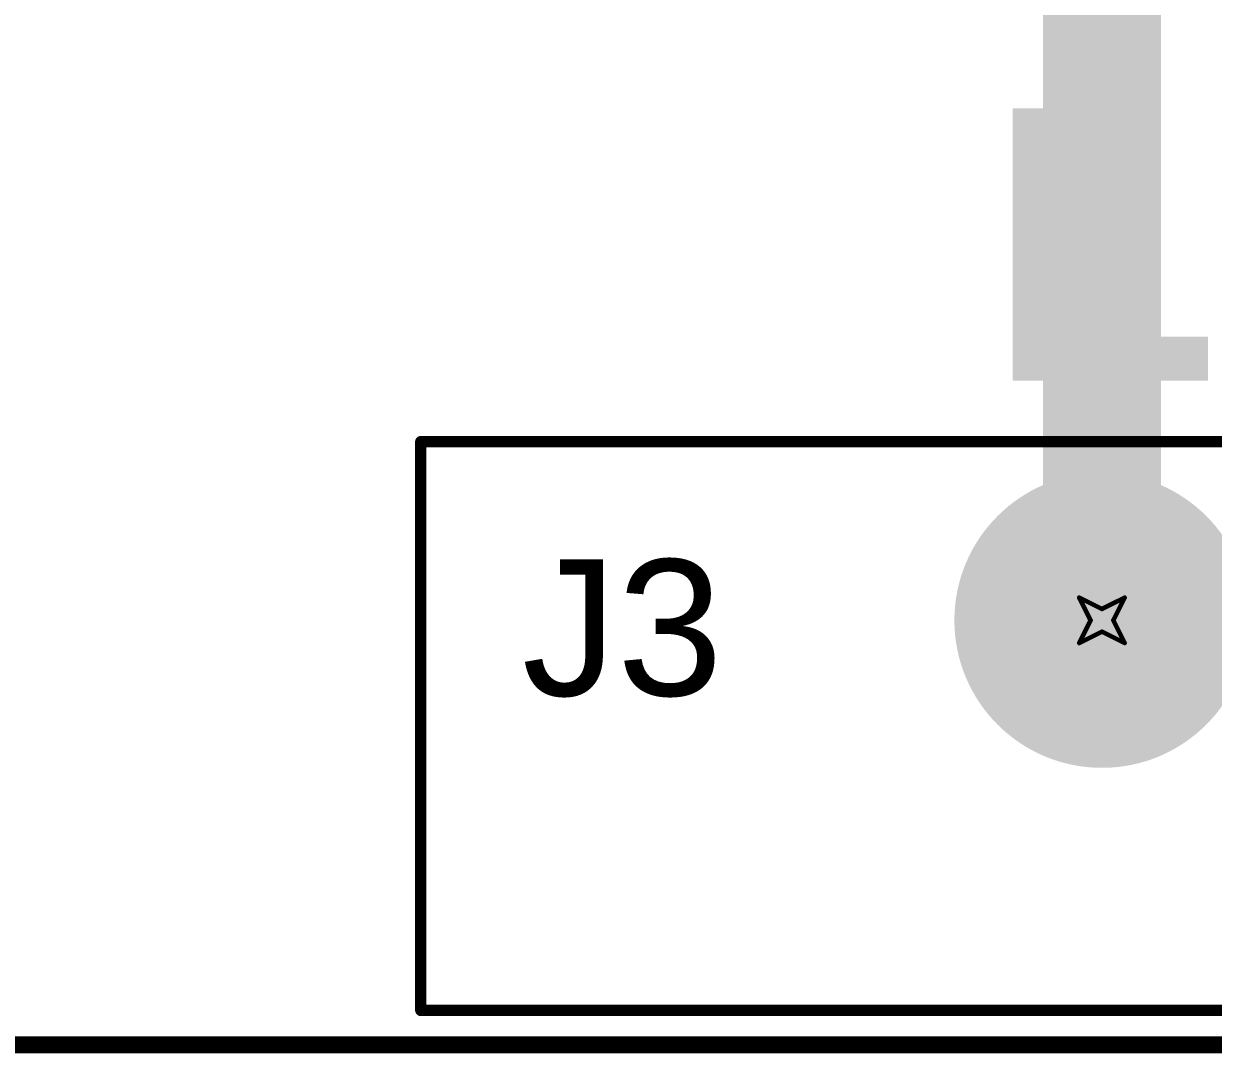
# Model space of a CAD drawing. Header units: inches. Extents: x 0 to 276, y 0 to 124.
# Drawn here: x 35.32 to 48.62, y 0.15 to 11.68 of the extents above; entities that cross this region are included whole.
import ezdxf

# ---------------------------------------------------------------- set-up
doc = ezdxf.new("R2010")
doc.units = ezdxf.units.IN
for name, color, linetype in [('Board Outline', 216, 'Continuous'), ('Bottom Layer', 5, 'Continuous'), ('Bottom Solder', 6, 'Continuous'), ('Drill Drawing', 1, 'Continuous'), ('Multi-Layer', 9, 'Continuous'), ('Pad Holes', 156, 'Continuous'), ('Top Layer', 1, 'Continuous'), ('Top Overlay', 2, 'Continuous'), ('Top Solder', 216, 'Continuous')]:
    doc.layers.add(name, color=color, linetype=linetype)
doc.styles.add('Arial', font='', dxfattribs={"height": 0.2})
doc.styles.add('Arial_Bold', font='', dxfattribs={"height": 0.2})
doc.styles.get('Arial').set_extended_font_data('Arial')
doc.styles.get('Arial_Bold').set_extended_font_data('Arial', bold=True)

# ---------------------------------------------------------------- blocks, each defined once
blk = doc.blocks.new('DB2ERM_5_08_4P_GN_5')
at = {"layer": 'Bottom Layer'}
h = blk.add_hatch(color=5, dxfattribs=at)
edge = h.paths.add_edge_path()
edge.add_arc((-7.62, 0), 1.6, 0, 360)
at = {"layer": 'Bottom Solder'}
h = blk.add_hatch(color=6, dxfattribs=at)
edge = h.paths.add_edge_path()
edge.add_arc((-7.62, 0), 1.651, 0, 360)
at = {"layer": 'Multi-Layer'}
h = blk.add_hatch(color=9, dxfattribs=at)
edge = h.paths.add_edge_path()
edge.add_arc((-7.62, 0), 1.6, 0, 360)
at = {"layer": 'Pad Holes'}
h = blk.add_hatch(color=7, dxfattribs=at)
edge = h.paths.add_edge_path()
edge.add_arc((-7.62, 0), 0.95, 0, 360)
at = {"layer": 'Top Layer'}
h = blk.add_hatch(color=1, dxfattribs=at)
edge = h.paths.add_edge_path()
edge.add_arc((-7.62, 0), 1.6, 0, 360)
at = {"layer": 'Top Solder'}
h = blk.add_hatch(color=216, dxfattribs=at)
edge = h.paths.add_edge_path()
edge.add_arc((-7.62, 0), 1.651, 0, 360)
at = {"layer": 'Top Overlay'}
for points in [[(-15.24, 2, 0.127, 0.127, 0), (15.24, 2, 0.127, 0.127, 0)], [(-15.24, -4.366, 0.127, 0.127, 0), (-15.24, 2, 0.127, 0.127, 0)], [(-15.24, -4.366, 0.127, 0.127, 0), (15.24, -4.366, 0.127, 0.127, 0)]]:
    blk.add_lwpolyline(points, format="xyseb", dxfattribs=at)
for points in [[(-15.272, 2, 0.0635, 0.0635, 1), (-15.208, 2, 0.0635, 0.0635, 1)], [(-15.272, 2, 0.0635, 0.0635, 1), (-15.208, 2, 0.0635, 0.0635, 1)], [(-15.272, -4.366, 0.0635, 0.0635, 1), (-15.208, -4.366, 0.0635, 0.0635, 1)], [(-15.272, -4.366, 0.0635, 0.0635, 1), (-15.208, -4.366, 0.0635, 0.0635, 1)]]:
    blk.add_lwpolyline(points, format="xyseb", close=True, dxfattribs=at)

msp = doc.modelspace()

# ---------------------------------------------------------------- hatches: boundary and pattern name
at = {"layer": 'Bottom Layer'}
msp.add_hatch(color=5, dxfattribs=at).paths.add_polyline_path([(46.72, 5), (48.04, 5), (48.04, 14.646), (46.72, 14.646)])

# ---------------------------------------------------------------- linework, layer by layer
at = {"layer": 'Board Outline'}
for points in [[(0.25, 0.25, 0.191, 0.191, 0), (109.75, 0.25, 0.191, 0.191, 0)], [(0.259, 0.259, 0.127, 0.127, 0), (109.741, 0.259, 0.127, 0.127, 0)]]:
    msp.add_lwpolyline(points, format="xyseb", dxfattribs=at)
at = {"layer": 'Drill Drawing'}
for points in [[(47.126, 5.254, 0.0508, 0.0508, 0), (47.38, 5.127, 0.0508, 0.0508, 0)], [(47.126, 5.254, 0.0508, 0.0508, 0), (47.253, 5, 0.0508, 0.0508, 0)], [(47.38, 5.127, 0.0508, 0.0508, 0), (47.634, 5.254, 0.0508, 0.0508, 0)], [(47.507, 5, 0.0508, 0.0508, 0), (47.634, 5.254, 0.0508, 0.0508, 0)], [(47.126, 4.746, 0.0508, 0.0508, 0), (47.253, 5, 0.0508, 0.0508, 0)], [(47.507, 5, 0.0508, 0.0508, 0), (47.634, 4.746, 0.0508, 0.0508, 0)], [(47.126, 4.746, 0.0508, 0.0508, 0), (47.38, 4.873, 0.0508, 0.0508, 0)], [(47.38, 4.873, 0.0508, 0.0508, 0), (47.634, 4.746, 0.0508, 0.0508, 0)]]:
    msp.add_lwpolyline(points, format="xyseb", dxfattribs=at)
for points in [[(47.113, 5.254, 0.0254, 0.0254, 1), (47.139, 5.254, 0.0254, 0.0254, 1)], [(47.113, 5.254, 0.0254, 0.0254, 1), (47.139, 5.254, 0.0254, 0.0254, 1)], [(47.621, 5.254, 0.0254, 0.0254, 1), (47.647, 5.254, 0.0254, 0.0254, 1)], [(47.621, 5.254, 0.0254, 0.0254, 1), (47.647, 5.254, 0.0254, 0.0254, 1)], [(47.367, 5.127, 0.0254, 0.0254, 1), (47.393, 5.127, 0.0254, 0.0254, 1)], [(47.367, 5.127, 0.0254, 0.0254, 1), (47.393, 5.127, 0.0254, 0.0254, 1)], [(47.24, 5, 0.0254, 0.0254, 1), (47.266, 5, 0.0254, 0.0254, 1)], [(47.24, 5, 0.0254, 0.0254, 1), (47.266, 5, 0.0254, 0.0254, 1)], [(47.494, 5, 0.0254, 0.0254, 1), (47.52, 5, 0.0254, 0.0254, 1)], [(47.494, 5, 0.0254, 0.0254, 1), (47.52, 5, 0.0254, 0.0254, 1)], [(47.367, 4.873, 0.0254, 0.0254, 1), (47.393, 4.873, 0.0254, 0.0254, 1)], [(47.367, 4.873, 0.0254, 0.0254, 1), (47.393, 4.873, 0.0254, 0.0254, 1)], [(47.113, 4.746, 0.0254, 0.0254, 1), (47.139, 4.746, 0.0254, 0.0254, 1)], [(47.113, 4.746, 0.0254, 0.0254, 1), (47.139, 4.746, 0.0254, 0.0254, 1)], [(47.621, 4.746, 0.0254, 0.0254, 1), (47.647, 4.746, 0.0254, 0.0254, 1)], [(47.621, 4.746, 0.0254, 0.0254, 1), (47.647, 4.746, 0.0254, 0.0254, 1)]]:
    msp.add_lwpolyline(points, format="xyseb", close=True, dxfattribs=at)

# ---------------------------------------------------------------- block references
msp.add_blockref('DB2ERM_5_08_4P_GN_5', (55, 5))

# ---------------------------------------------------------------- texts
at = {"layer": 'Top Overlay', "style": 'Arial_Bold'}
msp.add_text('L1', height=3.048, rotation=360, dxfattribs=at).set_placement((46.097, 7.683))
at = {"layer": 'Top Overlay', "style": 'Arial'}
msp.add_text('J3', height=1.524, dxfattribs=at).set_placement((40.891, 4.157))

doc.saveas('drawing.dxf')
